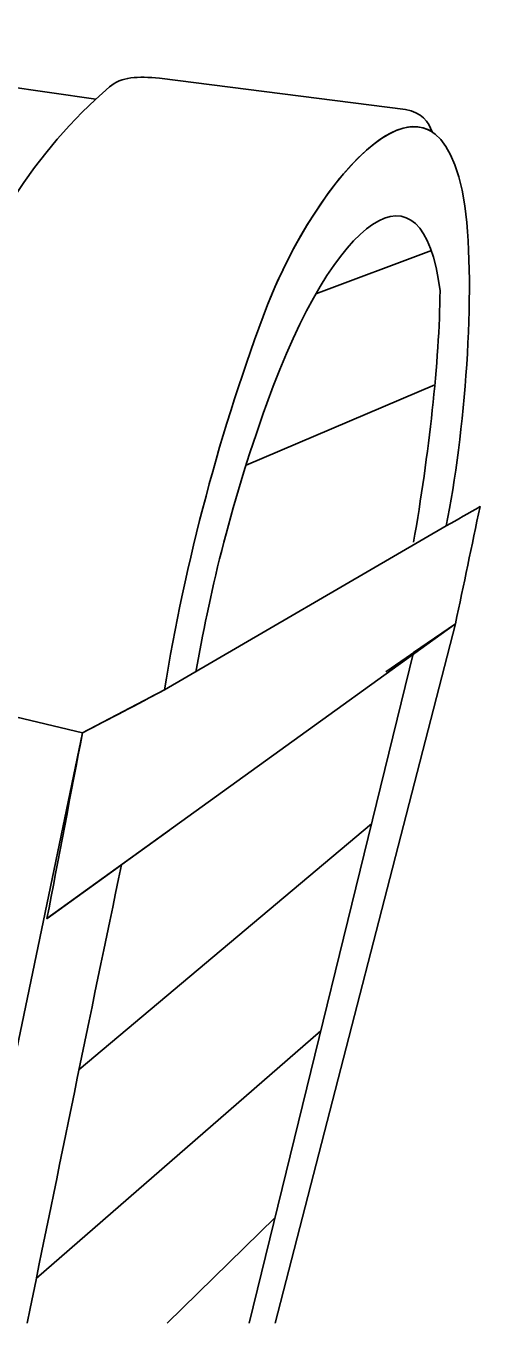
# Model space of a CAD drawing. Header units: centimetres. Extents: x -21.3 to 21.2, y -15.2 to 14.8.
# Drawn here: x 7.396 to 7.936, y -2.144 to -0.603 of the extents above; entities that cross this region are included whole.
import ezdxf

# ---------------------------------------------------------------- set-up
doc = ezdxf.new("R2010")
doc.units = ezdxf.units.CM
doc.header["$MEASUREMENT"] = 0
doc.layers.add('layer 1', color=7, linetype='Continuous')

msp = doc.modelspace()

# ---------------------------------------------------------------- linework, layer by layer
at = {"layer": 'layer 1', "color": 29, "lineweight": 35}
for points in [[(6.8727, -0.60301), (6.8727, -0.60301), (7.47916, -0.68984), (7.47916, -0.68984)], [(7.74077, -0.92137), (7.74077, -0.92137), (7.87806, -0.86992), (7.87806, -0.86992)], [(7.65772, -1.12477), (7.65772, -1.12477), (7.88214, -1.02958), (7.88214, -1.02958)], [(7.56072, -1.39209), (7.56072, -1.39209), (7.89571, -1.19714), (7.89571, -1.19714)], [(6.45535, -1.20244), (6.45535, -1.20244), (7.46312, -1.44304), (7.46312, -1.44304)], [(7.42094, -1.66381), (7.42094, -1.66381), (7.90669, -1.31337), (7.90669, -1.31337)], [(7.45915, -1.84319), (7.45915, -1.84319), (7.807, -1.55119), (7.807, -1.55119)], [(7.40827, -2.09138), (7.40827, -2.09138), (7.74665, -1.79697), (7.74665, -1.79697)], [(7.56379, -2.14442), (7.56379, -2.14442), (7.69218, -2.0189), (7.69218, -2.0189)]]:
    msp.add_open_spline(points, degree=3, dxfattribs=at)
for points, knots in [([(7.82396, -1.37054), (7.82396, -1.37054), (7.90669, -1.31336), (7.90669, -1.31336), (7.90669, -1.31336), (7.91646, -1.26699), (7.92622, -1.22063), (7.93598, -1.17424), (7.93598, -1.17424), (7.92255, -1.18187), (7.90914, -1.1895), (7.89571, -1.19714), (7.89571, -1.19714), (7.91741, -1.08988), (7.93156, -0.91977), (7.91783, -0.81665), (7.91783, -0.81665), (7.88628, -0.60899), (7.73922, -0.78942), (7.68329, -0.93459), (7.68329, -0.93459), (7.62738, -1.07974), (7.5848, -1.24257), (7.56072, -1.39209), (7.56072, -1.39209), (7.52818, -1.40906), (7.49566, -1.42606), (7.46312, -1.44304), (7.46312, -1.44304), (7.45015, -1.51095), (7.43394, -1.59588), (7.42094, -1.66381), (7.42094, -1.66381), (7.42094, -1.66381), (7.5665, -1.5588), (7.5665, -1.5588)], [0, 0, 0, 0, 0.1, 0.1, 0.1, 0.1, 0.2, 0.2, 0.2, 0.2, 0.3, 0.3, 0.3, 0.3, 0.4, 0.4, 0.4, 0.4, 0.5, 0.5, 0.5, 0.5, 0.6, 0.6, 0.6, 0.6, 0.7, 0.7, 0.7, 0.7, 0.8, 0.8, 0.8, 0.8, 1, 1, 1, 1]), ([(7.46312, -1.44304), (7.46312, -1.44304), (7.12066, -1.36128), (7.12066, -1.36128), (7.12066, -1.36128), (7.12066, -1.36128), (7.2208, -1.31399), (7.2208, -1.31399), (7.2208, -1.31399), (7.25499, -1.07391), (7.31583, -0.83026), (7.49512, -0.67556), (7.49512, -0.67556), (7.50964, -0.66312), (7.52886, -0.66284), (7.55492, -0.66513), (7.55492, -0.66513), (7.55492, -0.66513), (7.84721, -0.70224), (7.84721, -0.70224), (7.84721, -0.70224), (7.86655, -0.70595), (7.87468, -0.71657), (7.87893, -0.72895), (7.87893, -0.72895), (7.82196, -0.69217), (7.72601, -0.82367), (7.68329, -0.93459), (7.68329, -0.93459), (7.62738, -1.07974), (7.5848, -1.24257), (7.56072, -1.39209), (7.56072, -1.39209), (7.56072, -1.39209), (7.46312, -1.44304), (7.46312, -1.44304)], [0, 0, 0, 0, 0.1, 0.1, 0.1, 0.1, 0.2, 0.2, 0.2, 0.2, 0.3, 0.3, 0.3, 0.3, 0.4, 0.4, 0.4, 0.4, 0.5, 0.5, 0.5, 0.5, 0.6, 0.6, 0.6, 0.6, 0.7, 0.7, 0.7, 0.7, 0.8, 0.8, 0.8, 0.8, 1, 1, 1, 1]), ([(7.59805, -1.37081), (7.6138, -1.28134), (7.63594, -1.18136), (7.68244, -1.05161), (7.68244, -1.05161), (7.76317, -0.82643), (7.86847, -0.75382), (7.88838, -0.91795), (7.88838, -0.91795), (7.88766, -1.001), (7.8749, -1.11336), (7.85688, -1.21656)], [0, 0, 0, 0, 0.25, 0.25, 0.25, 0.25, 0.5, 0.5, 0.5, 0.5, 1, 1, 1, 1]), ([(7.66136, -2.14442), (7.66136, -2.14442), (7.85694, -1.34775), (7.85694, -1.34775), (7.85694, -1.34775), (7.85694, -1.34775), (7.90669, -1.31337), (7.90669, -1.31337), (7.90669, -1.31337), (7.90669, -1.31337), (7.69246, -2.14442), (7.69246, -2.14442)], [0, 0, 0, 0, 0.25, 0.25, 0.25, 0.25, 0.5, 0.5, 0.5, 0.5, 1, 1, 1, 1]), ([(7.3168, -2.14442), (7.3168, -2.14442), (7.46312, -1.44304), (7.46312, -1.44304), (7.46312, -1.44304), (7.46312, -1.44304), (7.12066, -1.36128), (7.12066, -1.36128), (7.12066, -1.36128), (7.12066, -1.36128), (7.00617, -2.14442), (7.00617, -2.14442)], [0, 0, 0, 0, 0.25, 0.25, 0.25, 0.25, 0.5, 0.5, 0.5, 0.5, 1, 1, 1, 1]), ([(7.39741, -2.14442), (7.43485, -1.96164), (7.47221, -1.77844), (7.50959, -1.59985), (7.50959, -1.59985), (7.50959, -1.59985), (7.421, -1.66354), (7.421, -1.66354)], [0, 0, 0, 0, 0.3333333, 0.3333333, 0.3333333, 0.3333333, 1, 1, 1, 1])]:
    msp.add_open_spline(points, degree=3, knots=knots, dxfattribs=at)

doc.saveas('drawing.dxf')
